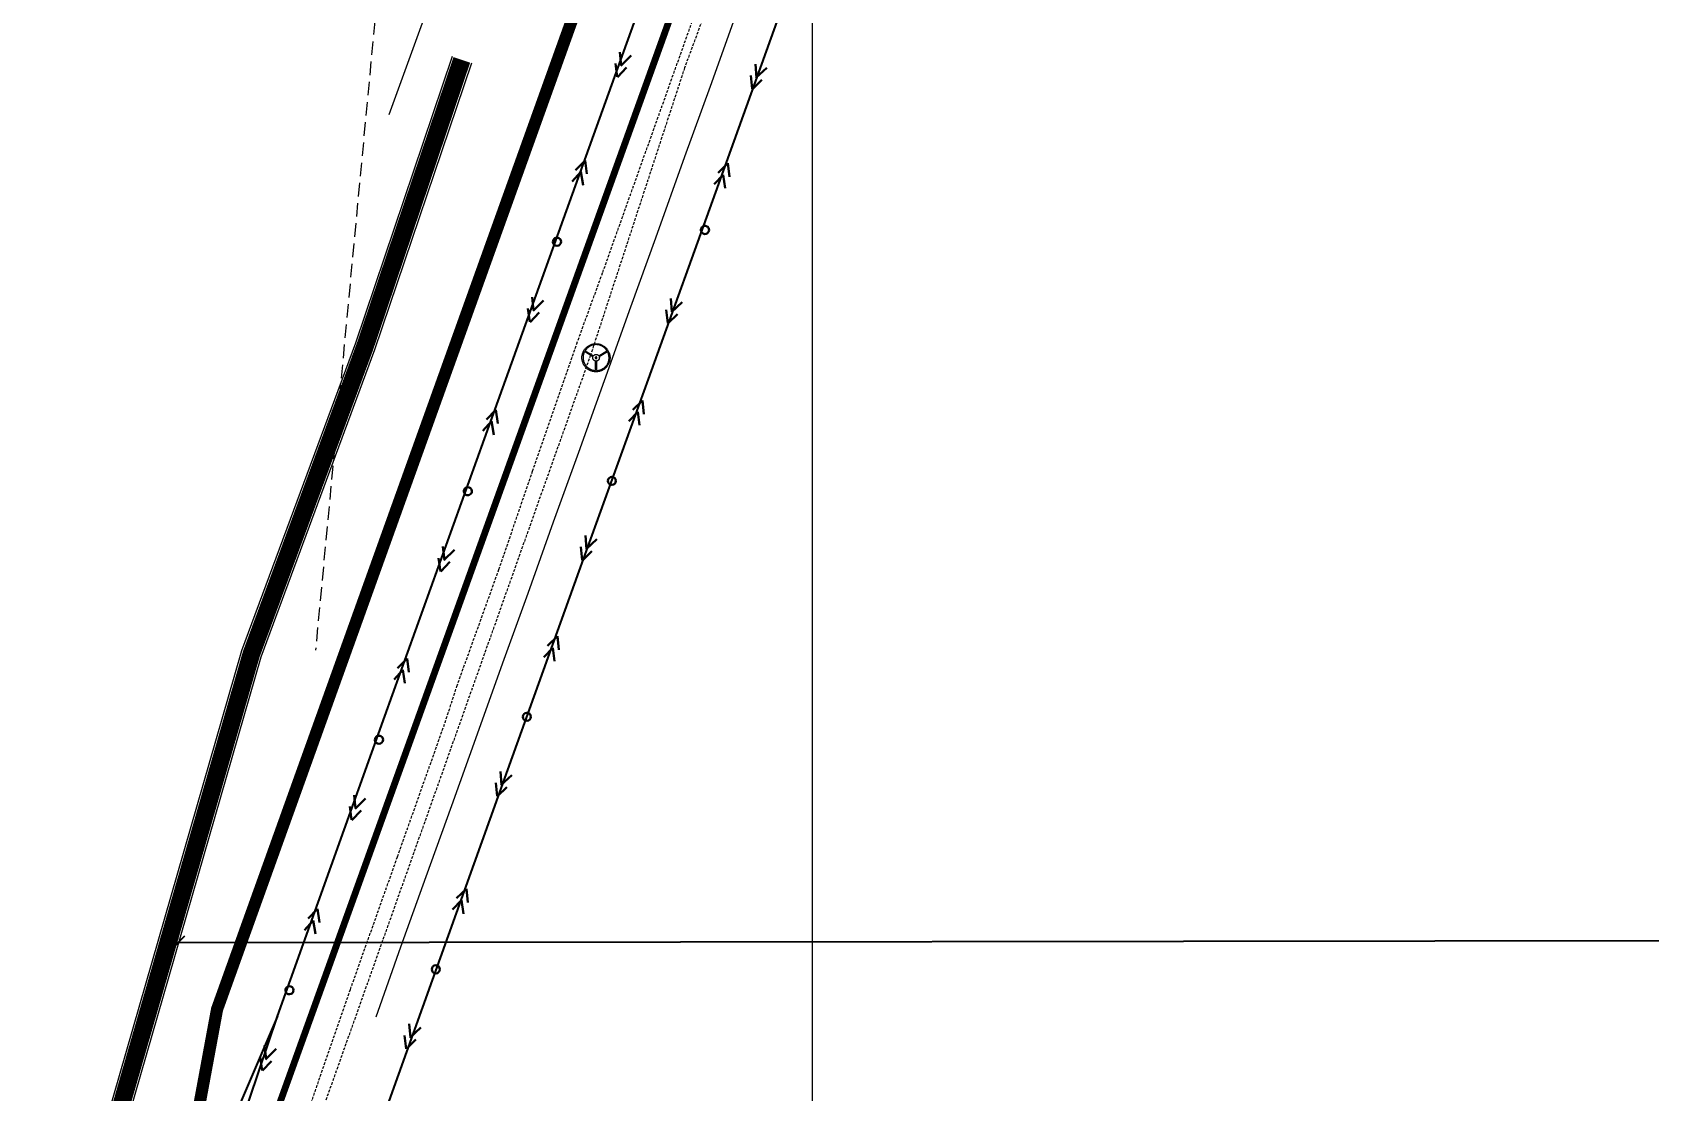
# Model space of a CAD drawing. Header units: millimetres. Extents: x 519 to 9564855, y -810 to 5021775.
# Drawn here: x 9521424 to 9522619, y 4998062 to 4998844 of the extents above; entities that cross this region are included whole.
import ezdxf

# ---------------------------------------------------------------- set-up
doc = ezdxf.new("R2010")
doc.units = ezdxf.units.MM
doc.header["$LTSCALE"] = 2
doc.header["$MEASUREMENT"] = 0
doc.header["$PDMODE"] = 2
doc.header["$PDSIZE"] = 5
doc.linetypes.add('92051501$0$DASHED', pattern=[0.75, 0.5, -0.25])
doc.linetypes.add('Podzemka', pattern=[5, 2, -1, 2])
for name, color, linetype in [('0_ANNOT_Dimensions', 7, 'Continuous'), ('AL_PIP_CRUDE OIL', 210, 'Continuous'), ('GRID_PULKOVO', 7, 'Continuous'), ('PPLINE_WAT', 7, 'WTR_LINE'), ('ROAD_ASF', 9, 'Continuous'), ('ROAD_GROUND', 9, 'Continuous'), ('SEA_COST', 4, 'Continuous'), ('Эл.выс.', 1, 'Continuous')]:
    doc.layers.add(name, color=color, linetype=linetype)
for name, color, linetype, lineweight in [('Водопровод', 5, 'Continuous', 30), ('Оптиковолоконный кабель', 220, 'CAB6', 20), ('Эл.низ', 1, 'Continuous', 13), ('Электро', 1, 'Continuous', 30), ('Электроснаб', 1, 'Continuous', 18), ('Электроснабжене', 1, 'Continuous', 18)]:
    doc.layers.add(name, color=color, linetype=linetype, lineweight=lineweight)
doc.styles.add('92051501$0$STANDARD', font='simplex.shx')
doc.styles.get("Standard").update_dxf_attribs({"font": 'isocpeur.ttf', "width": 0.5})
doc.linetypes.add('CAB', pattern='A,0.7,-0.43403,["K",Standard,S=0.9,R=0,X=-0.4,Y=-0.3],-0.8', length=1.93403)
doc.linetypes.add('CAB6', pattern='A,0.9,-0.9,["6",Standard,S=0.9,R=0,X=-0.8,Y=-0.4],11', length=12.8)
doc.linetypes.add('WTR_LINE', pattern='A,0.5,-0.2,["W",92051501$0$STANDARD,S=0.1,R=0,X=-0.1,Y=-0.05],-0.05', length=0.75)
doc.dimstyles.new('ISO-25', dxfattribs={"dimtxt": 15, "dimasz": 10, "dimexe": 5, "dimexo": 5, "dimgap": 5, "dimtad": 1, "dimtxsty": 'Standard', "dimblk": 'OBLIQUE', "dimcen": 50, "dimadec": 0, "dimazin": 0, "dimtfac": 1, "dimtmove": 0, "dimatfit": 3, "dimfxl": 0, "dimarcsym": 0})

# ---------------------------------------------------------------- blocks, each defined once
blk = doc.blocks.new('_Oblique')
at = {"color": 0, "linetype": 'ByBlock', "lineweight": -2}
blk.add_line((-0.5, -0.5), (0.5, 0.5), dxfattribs=at)
blk = doc.blocks.new('*D111')
at = {"layer": '0_ANNOT_Dimensions', "color": 0, "lineweight": -2, "transparency": 16777216}
for p, q in [((9540956.6, 4998200.1), (9521531.3, 4998171.8)), ((9540956.6, 4998203), (9540956.6, 4998205.1)), ((9521531.3, 4998174.7), (9521531.3, 4998176.8))]:
    blk.add_line(p, q, dxfattribs=at)
at = {"layer": 'DEFPOINTS', "color": 0, "linetype": 'ByBlock', "lineweight": 25, "transparency": 16777216}
for p in [(9540956.6, 4998198), (9521531.3, 4998171.8), (9521531.3, 4998169.7)]:
    blk.add_point(p, dxfattribs=at)
at = {"layer": '0_ANNOT_Dimensions', "color": 0, "linetype": 'ByBlock', "lineweight": -2, "transparency": 16777216, "xscale": 10, "yscale": 10, "zscale": 10}
for p, rotation in [((9540956.6, 4998200.1), 0.08345723362022996), ((9521531.3, 4998171.8), 180.0834572336203)]:
    blk.add_blockref('_Oblique', p, dxfattribs=dict(at, rotation=rotation))
at = {"layer": '0_ANNOT_Dimensions', "color": 0, "linetype": 'ByBlock', "lineweight": 25, "transparency": 16777216, "insert": (9531243.9, 4998199.9), "char_height": 15, "attachment_point": 5, "rotation": 0.0835, "bg_fill": 3, "box_fill_scale": 1.25, "bg_fill_color": 256, "bg_fill_true_color": 13158600, "bg_fill_transparency": 0}
blk.add_mtext('19425,33', dxfattribs=at)

msp = doc.modelspace()

# ---------------------------------------------------------------- linework, layer by layer
at = {"layer": 'AL_PIP_CRUDE OIL', "lineweight": 60, "const_width": 5}
msp.add_lwpolyline([(9523408.96955, 5008589.07215), (9522866.96955, 5008436.07215), (9522326.96955, 5007087.07215), (9522313.96594, 5006750.08943), (9522363.50455, 5006330.19015), (9523532.73502, 5003851.53167), (9523509.9659, 5003501.17422), (9523544.63322, 5003488.85485), (9523203.95221, 5002551.92724), (9523207.94138, 5002504.46778), (9521587.24018, 4997999.63007), (9523708.12981, 4995731.08727), (9526814.15531, 4995451.17542), (9528489.4409, 4995215.37355), (9528594.43514, 4995358.95224), (9530593.64001, 4995059.64331), (9530879.24426, 4994914.43479), (9530977.35799, 4994842.68501), (9531002.94658, 4994841.81396), (9531002.94658, 4994841.81396), (9531002.94648, 4994841.81391)], dxfattribs=at)
at = {"layer": 'GRID_PULKOVO', "lineweight": 0}
msp.add_line((9522000, 5010000), (9522000, 4992000), dxfattribs=at)
at = {"layer": 'PPLINE_WAT', "lineweight": 0}
for points in [[(9521840.26587, 4998614.49941), (9521840.26587, 4998614.49941), (9521840.79559, 4998614.48902), (9521841.31493, 4998614.44748), (9521841.83426, 4998614.37477), (9521842.34321, 4998614.29168), (9521842.84178, 4998614.16704), (9521843.32995, 4998614.03201), (9521843.81813, 4998613.86582), (9521844.28553, 4998613.67886), (9521844.74254, 4998613.47113), (9521845.18917, 4998613.24262), (9521845.62541, 4998612.99334), (9521846.05127, 4998612.72328), (9521846.45635, 4998612.43246), (9521846.85105, 4998612.12085), (9521847.22497, 4998611.79887), (9521847.5885, 4998611.4561), (9521847.93126, 4998611.09257), (9521848.26364, 4998610.71865), (9521848.57524, 4998610.32395), (9521848.86607, 4998609.91887), (9521849.13612, 4998609.49302), (9521849.3854, 4998609.05677), (9521849.61391, 4998608.61015), (9521849.83203, 4998608.15313), (9521850.01899, 4998607.67534), (9521850.18518, 4998607.19755), (9521850.32021, 4998606.69899), (9521850.43446, 4998606.20043), (9521850.52794, 4998605.69148), (9521850.60065, 4998605.17214), (9521850.64219, 4998604.64242), (9521850.65258, 4998604.1127), (9521850.65258, 4998604.1127), (9521850.64219, 4998603.57259), (9521850.60065, 4998603.04287), (9521850.52794, 4998602.52353), (9521850.43446, 4998602.01458), (9521850.32021, 4998601.51602), (9521850.18518, 4998601.01746), (9521850.01899, 4998600.52929), (9521849.83203, 4998600.06188), (9521849.61391, 4998599.60487), (9521849.3854, 4998599.15824), (9521849.13612, 4998598.722), (9521848.86607, 4998598.29614), (9521848.57524, 4998597.89106), (9521848.26364, 4998597.49637), (9521847.93126, 4998597.12244), (9521847.5885, 4998596.75891), (9521847.22497, 4998596.41615), (9521846.85105, 4998596.09416), (9521846.45635, 4998595.78256), (9521846.05127, 4998595.49173), (9521845.62541, 4998595.22168), (9521845.18917, 4998594.9724), (9521844.74254, 4998594.74389), (9521844.28553, 4998594.53615), (9521843.81813, 4998594.34919), (9521843.32995, 4998594.19339), (9521842.84178, 4998594.04798), (9521842.34321, 4998593.93372), (9521841.83426, 4998593.84024), (9521841.31493, 4998593.77792), (9521840.79559, 4998593.73638), (9521840.26587, 4998593.72599), (9521840.26587, 4998593.72599), (9521839.72576, 4998593.73638), (9521839.19604, 4998593.77792), (9521838.6767, 4998593.84024), (9521838.16776, 4998593.93372), (9521837.65881, 4998594.04798), (9521837.17063, 4998594.19339), (9521836.68246, 4998594.34919), (9521836.21505, 4998594.53615), (9521835.74765, 4998594.74389), (9521835.30102, 4998594.9724), (9521834.86478, 4998595.22168), (9521834.44931, 4998595.49173), (9521834.04423, 4998595.78256), (9521833.64954, 4998596.09416), (9521833.27561, 4998596.41615), (9521832.91208, 4998596.75891), (9521832.56932, 4998597.12244), (9521832.23694, 4998597.49637), (9521831.93573, 4998597.89106), (9521831.6449, 4998598.29614), (9521831.37485, 4998598.722), (9521831.12557, 4998599.15824), (9521830.89706, 4998599.60487), (9521830.68932, 4998600.06188), (9521830.50236, 4998600.52929), (9521830.34656, 4998601.01746), (9521830.20115, 4998601.51602), (9521830.08689, 4998602.01458), (9521829.99341, 4998602.52353), (9521829.93109, 4998603.04287), (9521829.88955, 4998603.57259), (9521829.87916, 4998604.1127), (9521829.87916, 4998604.1127), (9521829.88955, 4998604.64242), (9521829.93109, 4998605.17214), (9521829.99341, 4998605.69148), (9521830.08689, 4998606.20043), (9521830.20115, 4998606.69899), (9521830.34656, 4998607.19755), (9521830.50236, 4998607.67534), (9521830.68932, 4998608.15313), (9521830.89706, 4998608.61015), (9521831.12557, 4998609.05677), (9521831.37485, 4998609.49302), (9521831.6449, 4998609.91887), (9521831.93573, 4998610.32395), (9521832.23694, 4998610.71865), (9521832.56932, 4998611.09257), (9521832.91208, 4998611.4561), (9521833.27561, 4998611.79887), (9521833.64954, 4998612.12085), (9521834.04423, 4998612.43246), (9521834.44931, 4998612.72328), (9521834.86478, 4998612.99334), (9521835.30102, 4998613.24262), (9521835.74765, 4998613.47113), (9521836.21505, 4998613.67886), (9521836.68246, 4998613.86582), (9521837.17063, 4998614.03201), (9521837.65881, 4998614.16704), (9521838.16776, 4998614.29168), (9521838.6767, 4998614.37477), (9521839.19604, 4998614.44748), (9521839.72576, 4998614.48902), (9521840.26587, 4998614.49941)], [(9521839.86079, 4998601.72376), (9521839.86079, 4998601.72376), (9521839.62189, 4998601.80685), (9521839.39339, 4998601.90033), (9521839.16488, 4998602.02497), (9521838.95715, 4998602.16), (9521838.7598, 4998602.3158), (9521838.58322, 4998602.48199), (9521838.41704, 4998602.66895), (9521838.28201, 4998602.8663), (9521838.15737, 4998603.07403), (9521838.0535, 4998603.29215), (9521837.98079, 4998603.52066), (9521837.92886, 4998603.75955), (9521837.90809, 4998604.00883), (9521837.91847, 4998604.25811), (9521837.96002, 4998604.5074), (9521838.03273, 4998604.76706), (9521831.83186, 4998608.66208), (9521831.83186, 4998608.66208), (9521831.69683, 4998608.4128), (9521831.57219, 4998608.16352), (9521831.45794, 4998607.90385), (9521831.35407, 4998607.64418), (9521831.25021, 4998607.37413), (9521831.15673, 4998607.09369), (9521831.07363, 4998606.82363), (9521831.00093, 4998606.5328), (9521830.9386, 4998606.25236), (9521830.88667, 4998605.96153), (9521830.83474, 4998605.67071), (9521830.80358, 4998605.37988), (9521830.77242, 4998605.07866), (9521830.75164, 4998604.77745), (9521830.74126, 4998604.47624), (9521830.74126, 4998604.17502), (9521830.75164, 4998603.87381), (9521830.77242, 4998603.57259), (9521830.79319, 4998603.26099), (9521830.83474, 4998602.95978), (9521830.87628, 4998602.65856), (9521830.9386, 4998602.35735), (9521831.00093, 4998602.05613), (9521831.07363, 4998601.75492), (9521831.15673, 4998601.4537), (9521831.25021, 4998601.16287), (9521831.35407, 4998600.87205), (9521831.46833, 4998600.58122), (9521831.59297, 4998600.29039), (9521831.72799, 4998600.00995), (9521831.87341, 4998599.72951), (9521832.02921, 4998599.44907), (9521832.02921, 4998599.44907), (9521832.18501, 4998599.17901), (9521832.36158, 4998598.91935), (9521832.52777, 4998598.65968), (9521832.71473, 4998598.4104), (9521832.91208, 4998598.1715), (9521833.10943, 4998597.93261), (9521833.30677, 4998597.7041), (9521833.5249, 4998597.48598), (9521833.73263, 4998597.27824), (9521833.96114, 4998597.07051), (9521834.18965, 4998596.87316), (9521834.42854, 4998596.6862), (9521834.66743, 4998596.49924), (9521834.90633, 4998596.33305), (9521835.15561, 4998596.16687), (9521835.41528, 4998596.01107), (9521835.66456, 4998595.85527), (9521835.93461, 4998595.72024), (9521836.19428, 4998595.58521), (9521836.46433, 4998595.46057), (9521836.73439, 4998595.34632), (9521837.01483, 4998595.24245), (9521837.28489, 4998595.13858), (9521837.56533, 4998595.05549), (9521837.85615, 4998594.9724), (9521838.1366, 4998594.89969), (9521838.41704, 4998594.83737), (9521838.70786, 4998594.78543), (9521838.99869, 4998594.7335), (9521839.27913, 4998594.70234), (9521839.56996, 4998594.68157), (9521839.86079, 4998594.66079), (9521839.86079, 4998601.72376)], [(9521838.39626, 4998605.53568), (9521838.39626, 4998605.53568), (9521838.604, 4998605.78496), (9521838.84289, 4998606.00308), (9521839.10256, 4998606.17966), (9521839.36223, 4998606.31468), (9521839.64267, 4998606.40816), (9521839.9335, 4998606.48087), (9521840.22432, 4998606.51203), (9521840.51515, 4998606.51203), (9521840.79559, 4998606.48087), (9521841.07603, 4998606.41855), (9521841.3357, 4998606.33546), (9521841.5746, 4998606.2212), (9521841.8031, 4998606.08618), (9521841.99006, 4998605.91999), (9521842.15625, 4998605.74341), (9521842.29128, 4998605.53568), (9521848.37789, 4998609.3476), (9521848.37789, 4998609.3476), (9521848.23248, 4998609.5865), (9521848.06629, 4998609.815), (9521847.9001, 4998610.04351), (9521847.72353, 4998610.27202), (9521847.53657, 4998610.49014), (9521847.34961, 4998610.70826), (9521847.14187, 4998610.916), (9521846.93414, 4998611.12373), (9521846.71602, 4998611.32108), (9521846.4979, 4998611.51842), (9521846.259, 4998611.70539), (9521846.02011, 4998611.88196), (9521845.78121, 4998612.05853), (9521845.53193, 4998612.22472), (9521845.27227, 4998612.39091), (9521845.0126, 4998612.53632), (9521844.74254, 4998612.68174), (9521844.47249, 4998612.82715), (9521844.19205, 4998612.95179), (9521843.91161, 4998613.07643), (9521843.63117, 4998613.19069), (9521843.34034, 4998613.29455), (9521843.04951, 4998613.38803), (9521842.75868, 4998613.47113), (9521842.45747, 4998613.55422), (9521842.15625, 4998613.61654), (9521841.85504, 4998613.67886), (9521841.54344, 4998613.73079), (9521841.24222, 4998613.76195), (9521840.93062, 4998613.79311), (9521840.61902, 4998613.8035), (9521840.30742, 4998613.81389), (9521840.30742, 4998613.81389), (9521839.99582, 4998613.8035), (9521839.68422, 4998613.79311), (9521839.37261, 4998613.76195), (9521839.06101, 4998613.73079), (9521838.7598, 4998613.67886), (9521838.45858, 4998613.62693), (9521838.15737, 4998613.56461), (9521837.86654, 4998613.4919), (9521837.56533, 4998613.39842), (9521837.28489, 4998613.30494), (9521836.99406, 4998613.21146), (9521836.71362, 4998613.0972), (9521836.44356, 4998612.97256), (9521836.17351, 4998612.84792), (9521835.90345, 4998612.7129), (9521835.64378, 4998612.56748), (9521835.38412, 4998612.42207), (9521835.13484, 4998612.25588), (9521834.88555, 4998612.08969), (9521834.64666, 4998611.92351), (9521834.41815, 4998611.73655), (9521834.18965, 4998611.54959), (9521833.97152, 4998611.36262), (9521833.7534, 4998611.15489), (9521833.54567, 4998610.94716), (9521833.34832, 4998610.73942), (9521833.16136, 4998610.5213), (9521832.9744, 4998610.29279), (9521832.79783, 4998610.06429), (9521832.62125, 4998609.83578), (9521832.46545, 4998609.59688), (9521832.30965, 4998609.3476), (9521838.39626, 4998605.53568)], [(9521842.65481, 4998604.76706), (9521842.65481, 4998604.76706), (9521842.71713, 4998604.49701), (9521842.74829, 4998604.22695), (9521842.74829, 4998603.96729), (9521842.72752, 4998603.71801), (9521842.68597, 4998603.46872), (9521842.62365, 4998603.22983), (9521842.53017, 4998603.01171), (9521842.42631, 4998602.80397), (9521842.29128, 4998602.60663), (9521842.12509, 4998602.41967), (9521841.94852, 4998602.26387), (9521841.75117, 4998602.10807), (9521841.53305, 4998601.98342), (9521841.29416, 4998601.87956), (9521841.03449, 4998601.78608), (9521840.75405, 4998601.72376), (9521840.75405, 4998594.66079), (9521840.75405, 4998594.66079), (9521841.03449, 4998594.67118), (9521841.31493, 4998594.69195), (9521841.59537, 4998594.72311), (9521841.87581, 4998594.76466), (9521842.15625, 4998594.81659), (9521842.43669, 4998594.86853), (9521842.71713, 4998594.94123), (9521842.99758, 4998595.01394), (9521843.27802, 4998595.09704), (9521843.55846, 4998595.19052), (9521843.8389, 4998595.29438), (9521844.10895, 4998595.39825), (9521844.37901, 4998595.52289), (9521844.64906, 4998595.64753), (9521844.91912, 4998595.78256), (9521845.17879, 4998595.92797), (9521845.43845, 4998596.07339), (9521845.69812, 4998596.23957), (9521845.9474, 4998596.40576), (9521846.19668, 4998596.58234), (9521846.43558, 4998596.75891), (9521846.67447, 4998596.95626), (9521846.90298, 4998597.1536), (9521847.13149, 4998597.36134), (9521847.34961, 4998597.56907), (9521847.55734, 4998597.79758), (9521847.76508, 4998598.02609), (9521847.96242, 4998598.26498), (9521848.14938, 4998598.50388), (9521848.33634, 4998598.75316), (9521848.50253, 4998599.01283), (9521848.66872, 4998599.28288), (9521848.66872, 4998599.28288), (9521848.82452, 4998599.56332), (9521848.96993, 4998599.84376), (9521849.10496, 4998600.13459), (9521849.2296, 4998600.41503), (9521849.33347, 4998600.70586), (9521849.43734, 4998601.00707), (9521849.53082, 4998601.2979), (9521849.61391, 4998601.58873), (9521849.68662, 4998601.88994), (9521849.75932, 4998602.19116), (9521849.81126, 4998602.48199), (9521849.8528, 4998602.7832), (9521849.88396, 4998603.08442), (9521849.91512, 4998603.38563), (9521849.92551, 4998603.67646), (9521849.9359, 4998603.97767), (9521849.9359, 4998604.27889), (9521849.91512, 4998604.56972), (9521849.89435, 4998604.86054), (9521849.86319, 4998605.16176), (9521849.83203, 4998605.45259), (9521849.7801, 4998605.73303), (9521849.72816, 4998606.02386), (9521849.65546, 4998606.3043), (9521849.58275, 4998606.58474), (9521849.49966, 4998606.86518), (9521849.40618, 4998607.14562), (9521849.3127, 4998607.41567), (9521849.19844, 4998607.67534), (9521849.08419, 4998607.9454), (9521848.95955, 4998608.20506), (9521848.82452, 4998608.45435), (9521842.65481, 4998604.76706)], [(9521840.34896, 4998604.76706), (9521840.34896, 4998604.76706), (9521840.21394, 4998604.75668), (9521840.0893, 4998604.71513), (9521839.98543, 4998604.65281), (9521839.88156, 4998604.5801), (9521839.80886, 4998604.47624), (9521839.74654, 4998604.37237), (9521839.70499, 4998604.24773), (9521839.6946, 4998604.1127), (9521839.6946, 4998604.1127), (9521839.70499, 4998603.97767), (9521839.74654, 4998603.86342), (9521839.80886, 4998603.74917), (9521839.88156, 4998603.65569), (9521839.98543, 4998603.57259), (9521840.0893, 4998603.52066), (9521840.21394, 4998603.47911), (9521840.34896, 4998603.46872), (9521840.34896, 4998603.46872), (9521840.48399, 4998603.47911), (9521840.59825, 4998603.52066), (9521840.7125, 4998603.57259), (9521840.80598, 4998603.65569), (9521840.88907, 4998603.74917), (9521840.94101, 4998603.86342), (9521840.98255, 4998603.97767), (9521840.99294, 4998604.1127), (9521840.99294, 4998604.1127), (9521840.98255, 4998604.24773), (9521840.94101, 4998604.37237), (9521840.88907, 4998604.47624), (9521840.80598, 4998604.5801), (9521840.7125, 4998604.65281), (9521840.59825, 4998604.71513), (9521840.48399, 4998604.75668), (9521840.34896, 4998604.76706)]]:
    msp.add_lwpolyline(points, dxfattribs=at)
at = {"layer": 'ROAD_ASF', "lineweight": 0}
for points in [[(9521737.23529, 4997056.36456), (9521526.30791, 4997406.20512), (9521491.42617, 4997522.40996), (9521494.64376, 4997784.54227), (9521557.42562, 4998123.62451), (9523181.91284, 5002651.278), (9523567.30412, 5002471.17809), (9525869.16882, 5001381.54446), (9525963.92258, 5001333.47903), (9526128.60686, 5001261.79325), (9526517.55757, 5001074.97311), (9527241.30336, 5000725.10977), (9527302.0959, 5000699.32947), (9527474.32311, 5000617.56906), (9528116.89056, 5000310.63684)], [(9521742.137, 4997059.855), (9521531.837, 4997408.655), (9521497.437, 4997523.255), (9521500.637, 4997783.955), (9521563.237, 4998122.055), (9523185.337, 5002643.055), (9523564.737, 5002465.755), (9525866.52759, 5001376.15646), (9525961.36584, 5001328.04817), (9526126.10975, 5001256.33643), (9526514.94624, 5001069.57117), (9527238.82495, 5000719.64358), (9527299.637, 5000693.855), (9527471.737, 5000612.155), (9528114.237, 5000305.255)]]:
    msp.add_lwpolyline(points, dxfattribs=at)
at = {"layer": 'ROAD_GROUND', "color": 8, "lineweight": 0, "const_width": 9}
msp.add_lwpolyline([(9521739.68614, 4997058.10978), (9521529.07245, 4997407.43006), (9521494.43159, 4997522.83248), (9521497.64038, 4997784.24863), (9521560.33131, 4998122.83976), (9523183.62492, 5002647.1665), (9523566.02728, 5002468.46336), (9525867.84821, 5001378.85046), (9525962.64421, 5001330.7636), (9526127.3583, 5001259.06484), (9526516.25529, 5001072.2705), (9527240.06415, 5000722.37668), (9527300.86645, 5000696.59224), (9527473.0333, 5000614.86048), (9528115.56378, 5000307.94592)], dxfattribs=at)
at = {"layer": 'ROAD_GROUND', "lineweight": 0}
for points in [[(9521734.02607, 4998826.556), (9521662.509, 4998614.86582), (9521578.47655, 4998387.53933), (9521455.20956, 4997959.96636), (9521443.36051, 4997893.93577), (9521431.79175, 4997825.83094), (9521423.84999, 4997761.49262)], [(9521748.237, 4998821.755), (9521676.65204, 4998609.86389), (9521592.737, 4998382.855), (9521469.837, 4997956.555), (9521458.137, 4997891.355), (9521446.637, 4997823.655), (9521438.737, 4997759.655)]]:
    msp.add_lwpolyline(points, dxfattribs=at)
at = {"layer": 'ROAD_GROUND', "lineweight": 0, "const_width": 13}
msp.add_lwpolyline([(9521741.13154, 4998824.1555), (9521669.58052, 4998612.36485), (9521585.60678, 4998385.19717), (9521462.52328, 4997958.26068), (9521450.74876, 4997892.64538), (9521439.21437, 4997824.74297), (9521431.29349, 4997760.57381)], dxfattribs=at)
at = {"layer": 'SEA_COST', "color": 252, "linetype": '92051501$0$DASHED', "lineweight": 5, "ltscale": 10, "true_color": 0x939598}
msp.add_lwpolyline([(9521805.16, 5003050.33), (9521805.16, 5002342.6), (9521767.91, 5001411.38), (9521767.91, 5000660.19), (9521730.66, 4999971.09), (9521712.04, 4999226.11), (9521633.04, 4998388.01)], dxfattribs=at)
at = {"layer": 'Водопровод', "linetype": 'Podzemka', "lineweight": 0, "ltscale": 0.5}
for points in [[(9523287.57403, 5002560.18314), (9523267.74785, 5002519.19376), (9523213.7992, 5002448.85055), (9522925.75003, 5001648.31239), (9522804.67134, 5001309.53515), (9522681.72707, 5000970.89784), (9522622.59147, 5000807.85975), (9522513.00737, 5000504.47537), (9522403.94187, 5000200.85612), (9522254.80091, 4999779.05222), (9522178.51673, 4999560.22213), (9522137.14645, 4999446.58254), (9522097.24809, 4999335.61045), (9521983.01089, 4999027.64625), (9521905.71837, 4998818.33445), (9521836.21669, 4998606.06054), (9521625.75636, 4998013.62134), (9521655.21382, 4997975.84167), (9521809.05861, 4997801.17492), (9522321.28486, 4997251.24444)], [(9522345.82408, 4997208.39829), (9522263.99232, 4997295.82371), (9522212.36388, 4997350.73814), (9522153.11784, 4997413.99934), (9522079.96333, 4997493.06527), (9521907.54172, 4997678.81674), (9521811.34401, 4997783.00845), (9521685.54814, 4997917.01724), (9521653.50784, 4997952.97781), (9521622.96096, 4997995.06475), (9521615.43464, 4998009.39666), (9521624.84138, 4998039.26602), (9521658.8104, 4998137.48788), (9521693.63871, 4998235.54273), (9521728.77346, 4998334.60235), (9521737.42207, 4998361.28107), (9521768.57313, 4998447.76287), (9521793.45698, 4998520.36454), (9521826.01608, 4998614.30832), (9521845.25958, 4998667.15952), (9521912.36929, 4998855.34501)]]:
    msp.add_lwpolyline(points, dxfattribs=at)
at = {"layer": 'Оптиковолоконный кабель', "color": 6, "linetype": 'CAB'}
msp.add_line((9522387.11351, 5000714.44984, -25.9952), (9521687.32857, 4998783.57514, -0.94252), dxfattribs=at)
at = {"layer": 'Эл.выс.'}
for points, elevation in [([(9521604.86126, 4998117.72308), (9521684.1909, 4998339.2676), (9521763.547, 4998559.9369), (9521843.223, 4998780.9793), (9521922.7179, 4999002.1354), (9522001.974, 4999222.9619), (9522081.8249, 4999444.4028), (9522161.2728, 4999665.769), (9522240.6849, 4999886.6267), (9522310.5842, 5000110.2282), (9522390.0936, 5000330.2422), (9522469.9361, 5000551.4153), (9522549.5334, 5000772.2927), (9522629.2933, 5000992.4476), (9522707.1939, 5001211.0738), (9522788.0615, 5001434.5367), (9522869.326, 5001661.0385), (9522948.8991, 5001882.0749), (9523026.2995, 5002098.9255), (9523106.7052, 5002321.5763), (9523185.8638, 5002540.6309), (9523265.9766, 5002762.2719), (9523345.6545, 5002983.7411), (9523424.7203, 5003203.229)], -24.6849), ([(9521681.5365, 4998038.53475), (9521775.1626, 4998299.8043), (9521827.8229, 4998446.5194), (9521879.0431, 4998588.3239), (9521930.9088, 4998732.5532), (9521980.925, 4998871.9041), (9522031.8285, 4999013.0431), (9522083.0897, 4999155.715), (9522134.2356, 4999297.1792), (9522185.2305, 4999439.4499), (9522235.7281, 4999580.1894), (9522285.9348, 4999719.7904), (9522336.3149, 4999859.7951), (9522387.0851, 5000001.359), (9522438.538, 5000144.8069)], -25.1388), ([(9523579.39276, 4995829.48628), (9523419.11216, 4996001.27608), (9523259.18776, 4996172.66338), (9523098.88686, 4996344.32558), (9522936.00336, 4996518.90938), (9522777.38316, 4996688.32498), (9522617.08846, 4996860.15728), (9522456.94916, 4997031.73548), (9522296.31526, 4997203.82818), (9522136.63956, 4997374.64808), (9521979.43256, 4997543.00418), (9521819.42276, 4997714.34828), (9521658.90166, 4997886.53658), (9521563.59846, 4997995.00008), (9521604.86126, 4998117.72308), (9521550.29116, 4997990.23788), (9521658.90166, 4997886.53658)], -24.6849)]:
    msp.add_lwpolyline(points, dxfattribs=dict(at, elevation=elevation))
at = {"layer": 'Эл.низ', "elevation": -26.4921}
msp.add_lwpolyline([(9521677.84106, 4998117.21468), (9521696.0188, 4998168.948), (9521714.8254, 4998220.895), (9521733.6703, 4998273.3478), (9521752.6476, 4998326.2596), (9521771.5576, 4998378.7699), (9521790.0766, 4998430.3118), (9521808.997, 4998482.8189), (9521827.6122, 4998534.4132), (9521846.5609, 4998587.2415), (9521865.9553, 4998641.6287), (9521884.3833, 4998692.7127), (9521905.9484, 4998752.708), (9521924.7753, 4998804.8308), (9521944.2391, 4998859.2003)], dxfattribs=at)
at = {"layer": 'Электро'}
for p, q in [((9521855.97006, 4998811.56485, -24.6849), (9521854.56452, 4998821.39614, -24.6849)), ((9521858.85526, 4998819.91327, -24.6849), (9521857.77053, 4998829.90071, -24.6849)), ((9521858.53445, 4998819.75712, -24.6849), (9521866.2785, 4998827.49439, -24.6849)), ((9521958.8019, 4998810.95557, -25.1388), (9521958.01234, 4998820.97067, -25.1388)), ((9521856.20843, 4998811.48247, -24.6849), (9521862.90762, 4998818.51278, -24.6849)), ((9521955.67162, 4998802.69592, -25.1388), (9521954.55679, 4998812.5644, -25.1388)), ((9521955.90746, 4998802.60654, -25.1388), (9521962.81117, 4998809.43611, -25.1388)), ((9521958.47663, 4998810.80896, -25.1388), (9521966.44561, 4998818.31436, -25.1388)), ((9521832.25539, 4998749.94755, -24.6849), (9521825.23539, 4998742.7611, -24.6849)), ((9521833.57849, 4998739.87773, -24.6849), (9521832.25539, 4998749.94755, -24.6849)), ((9521822.58856, 4998734.33029, -24.6849), (9521829.04938, 4998741.44299, -24.6849)), ((9521829.04938, 4998741.44299, -24.6849), (9521830.69329, 4998731.52931, -24.6849)), ((9521927.63184, 4998732.421, -25.1388), (9521934.29972, 4998739.33996, -25.1388)), ((9521937.75528, 4998747.74622, -25.1388), (9521930.52628, 4998740.77004, -25.1388)), ((9521934.29972, 4998739.33996, -25.1388), (9521935.65039, 4998729.38209, -25.1388)), ((9521938.78067, 4998737.64175, -25.1388), (9521937.75528, 4998747.74622, -25.1388)), ((9521794.16181, 4998638.95045, -24.6849), (9521793.07708, 4998648.93789, -24.6849)), ((9521793.841, 4998638.7943, -24.6849), (9521801.58505, 4998646.53157, -24.6849)), ((9521896.40307, 4998637.92148, -25.1388), (9521895.61351, 4998647.93658, -25.1388)), ((9521896.07779, 4998637.77487, -25.1388), (9521904.04678, 4998645.28027, -25.1388)), ((9521791.27661, 4998630.60203, -24.6849), (9521789.87107, 4998640.43332, -24.6849)), ((9521791.51498, 4998630.51965, -24.6849), (9521798.21417, 4998637.54996, -24.6849)), ((9521893.27278, 4998629.66183, -25.1388), (9521892.15795, 4998639.53032, -25.1388)), ((9521893.50862, 4998629.57246, -25.1388), (9521900.41234, 4998636.40203, -25.1388)), ((9521874.59648, 4998572.60473, -25.1388), (9521867.36749, 4998565.62854, -25.1388)), ((9521875.62188, 4998562.50025, -25.1388), (9521874.59648, 4998572.60473, -25.1388)), ((9521766.37558, 4998565.66619, -24.6849), (9521759.35558, 4998558.47973, -24.6849)), ((9521767.69868, 4998555.59637, -24.6849), (9521766.37558, 4998565.66619, -24.6849)), ((9521864.47304, 4998557.27951, -25.1388), (9521871.14092, 4998564.19847, -25.1388)), ((9521871.14092, 4998564.19847, -25.1388), (9521872.49159, 4998554.2406, -25.1388)), ((9521756.70875, 4998550.04893, -24.6849), (9521763.16956, 4998557.16162, -24.6849)), ((9521763.16956, 4998557.16162, -24.6849), (9521764.81348, 4998547.24795, -24.6849)), ((9521728.28199, 4998454.66908, -24.6849), (9521727.19726, 4998464.65652, -24.6849)), ((9521727.96119, 4998454.51294, -24.6849), (9521735.70524, 4998462.25021, -24.6849)), ((9521830.11399, 4998454.52034, -25.1388), (9521828.99915, 4998464.38882, -25.1388)), ((9521833.24427, 4998462.77999, -25.1388), (9521832.45471, 4998472.79509, -25.1388)), ((9521832.91899, 4998462.63338, -25.1388), (9521840.88798, 4998470.13878, -25.1388)), ((9521725.39679, 4998446.32066, -24.6849), (9521723.99125, 4998456.15196, -24.6849)), ((9521725.63517, 4998446.23828, -24.6849), (9521732.33436, 4998453.26859, -24.6849)), ((9521830.34982, 4998454.43096, -25.1388), (9521837.25354, 4998461.26054, -25.1388)), ((9521811.75923, 4998398.35488, -25.1388), (9521804.53023, 4998391.37869, -25.1388)), ((9521812.78462, 4998388.2504, -25.1388), (9521811.75923, 4998398.35488, -25.1388)), ((9521700.72643, 4998382.03006, -24.6849), (9521693.70643, 4998374.84361, -24.6849)), ((9521702.04953, 4998371.96025, -24.6849), (9521700.72643, 4998382.03006, -24.6849)), ((9521801.63578, 4998383.02966, -25.1388), (9521808.30366, 4998389.94862, -25.1388)), ((9521808.30366, 4998389.94862, -25.1388), (9521809.65433, 4998379.99075, -25.1388)), ((9521691.0596, 4998366.41281, -24.6849), (9521697.52042, 4998373.5255, -24.6849)), ((9521697.52042, 4998373.5255, -24.6849), (9521699.16433, 4998363.61182, -24.6849)), ((9521770.40701, 4998288.53014, -25.1388), (9521769.61746, 4998298.54524, -25.1388)), ((9521770.08174, 4998288.38353, -25.1388), (9521778.05072, 4998295.88893, -25.1388)), ((9521767.27673, 4998280.27049, -25.1388), (9521766.1619, 4998290.13898, -25.1388)), ((9521767.51257, 4998280.18111, -25.1388), (9521774.41629, 4998287.01069, -25.1388)), ((9521659.74765, 4998262.68454, -24.6849), (9521658.34211, 4998272.51583, -24.6849)), ((9521662.63285, 4998271.03296, -24.6849), (9521661.54812, 4998281.0204, -24.6849)), ((9521662.31204, 4998270.87681, -24.6849), (9521670.05609, 4998278.61409, -24.6849)), ((9521659.98602, 4998262.60216, -24.6849), (9521666.68521, 4998269.63247, -24.6849)), ((9521744.47799, 4998211.78171, -25.1388), (9521737.24899, 4998204.80553, -25.1388)), ((9521745.50338, 4998201.67724, -25.1388), (9521744.47799, 4998211.78171, -25.1388)), ((9521734.35454, 4998196.4565, -25.1388), (9521741.02242, 4998203.37545, -25.1388)), ((9521741.02242, 4998203.37545, -25.1388), (9521742.37309, 4998193.41759, -25.1388)), ((9521624.90444, 4998181.36124, -24.6849), (9521631.36526, 4998188.47394, -24.6849)), ((9521634.57127, 4998196.9785, -24.6849), (9521627.55127, 4998189.79205, -24.6849)), ((9521631.36526, 4998188.47394, -24.6849), (9521633.00917, 4998178.56026, -24.6849)), ((9521635.89437, 4998186.90868, -24.6849), (9521634.57127, 4998196.9785, -24.6849)), ((9521703.12577, 4998101.95697, -25.1388), (9521702.33622, 4998111.97207, -25.1388)), ((9521702.8005, 4998101.81036, -25.1388), (9521710.76948, 4998109.31576, -25.1388)), ((9521596.47769, 4998085.9814, -24.6849), (9521595.39296, 4998095.96884, -24.6849)), ((9521596.15688, 4998085.82525, -24.6849), (9521603.90094, 4998093.56252, -24.6849)), ((9521699.99549, 4998093.69733, -25.1388), (9521698.88066, 4998103.56581, -25.1388)), ((9521700.23133, 4998093.60795, -25.1388), (9521707.13504, 4998100.43752, -25.1388)), ((9521593.59249, 4998077.63298, -24.6849), (9521592.18695, 4998087.46427, -24.6849)), ((9521593.83086, 4998077.5506, -24.6849), (9521600.53005, 4998084.58091, -24.6849))]:
    msp.add_line(p, q, dxfattribs=at)
for centre, start, end in [((9521920.77242, 4998698.52296, -25.1388), 17.84048832, 197.84048837), ((9521811.45863, 4998689.86231, -24.6849), 1.53137386, 181.53137391), ((9521811.45863, 4998689.86231, -24.6849), 181.53137391, 1.53137386), ((9521920.77242, 4998698.52296, -25.1388), 197.84048837, 17.84048832), ((9521852.03583, 4998513.1593, -25.1388), 179.8404882, 359.8404882), ((9521852.03583, 4998513.1593, -25.1388), 359.8404882, 179.8404882), ((9521745.57882, 4998505.58094, -24.6849), 1.53137381, 181.53137381), ((9521745.57882, 4998505.58094, -24.6849), 181.53137381, 1.53137381), ((9521789.19857, 4998338.90945, -25.1388), 179.84047875, 359.84047875), ((9521789.19857, 4998338.90945, -25.1388), 359.84047875, 179.84047875), ((9521679.92967, 4998321.94482, -24.6849), 1.53137391, 181.53137391), ((9521679.92967, 4998321.94482, -24.6849), 181.53137391, 1.53137391), ((9521721.91733, 4998152.33629, -25.1388), 179.84048841, 359.84048841), ((9521721.91733, 4998152.33629, -25.1388), 359.84048841, 179.84048841), ((9521613.77451, 4998136.89326, -24.6849), 1.5313737, 181.5313737), ((9521613.77451, 4998136.89326, -24.6849), 181.5313737, 1.5313737)]:
    msp.add_arc(centre, 3, start, end, dxfattribs=at)
at = {"layer": 'Электроснаб', "color": 1, "linetype": 'ByBlock', "lineweight": 0}
for p, q in [((9521855.97006, 4998811.56485, -24.6849), (9521854.56452, 4998821.39614, -24.6849)), ((9521858.85526, 4998819.91327, -24.6849), (9521857.77053, 4998829.90071, -24.6849)), ((9521858.53445, 4998819.75712, -24.6849), (9521866.2785, 4998827.49439, -24.6849)), ((9521958.8019, 4998810.95557, -25.1388), (9521958.01234, 4998820.97067, -25.1388)), ((9521856.20843, 4998811.48247, -24.6849), (9521862.90762, 4998818.51278, -24.6849)), ((9521955.67162, 4998802.69592, -25.1388), (9521954.55679, 4998812.5644, -25.1388)), ((9521955.90746, 4998802.60654, -25.1388), (9521962.81117, 4998809.43611, -25.1388)), ((9521958.47663, 4998810.80896, -25.1388), (9521966.44561, 4998818.31436, -25.1388)), ((9521937.75528, 4998747.74622, -25.1388), (9521930.52628, 4998740.77004, -25.1388)), ((9521938.78067, 4998737.64175, -25.1388), (9521937.75528, 4998747.74622, -25.1388))]:
    msp.add_line(p, q, dxfattribs=at)
at = {"layer": 'Электроснаб', "color": 1, "lineweight": 0}
for p, q in [((9521832.25539, 4998749.94755, -24.6849), (9521825.23539, 4998742.7611, -24.6849)), ((9521833.57849, 4998739.87773, -24.6849), (9521832.25539, 4998749.94755, -24.6849)), ((9521822.58856, 4998734.33029, -24.6849), (9521829.04938, 4998741.44299, -24.6849)), ((9521829.04938, 4998741.44299, -24.6849), (9521830.69329, 4998731.52931, -24.6849)), ((9521927.63184, 4998732.421, -25.1388), (9521934.29972, 4998739.33996, -25.1388)), ((9521934.29972, 4998739.33996, -25.1388), (9521935.65039, 4998729.38209, -25.1388)), ((9521794.16181, 4998638.95045, -24.6849), (9521793.07708, 4998648.93789, -24.6849)), ((9521793.841, 4998638.7943, -24.6849), (9521801.58505, 4998646.53157, -24.6849)), ((9521896.40307, 4998637.92148, -25.1388), (9521895.61351, 4998647.93658, -25.1388)), ((9521896.07779, 4998637.77487, -25.1388), (9521904.04678, 4998645.28027, -25.1388)), ((9521791.27661, 4998630.60203, -24.6849), (9521789.87107, 4998640.43332, -24.6849)), ((9521791.51498, 4998630.51965, -24.6849), (9521798.21417, 4998637.54996, -24.6849)), ((9521893.27278, 4998629.66183, -25.1388), (9521892.15795, 4998639.53032, -25.1388)), ((9521893.50862, 4998629.57246, -25.1388), (9521900.41234, 4998636.40203, -25.1388)), ((9521874.59648, 4998572.60473, -25.1388), (9521867.36749, 4998565.62854, -25.1388)), ((9521875.62188, 4998562.50025, -25.1388), (9521874.59648, 4998572.60473, -25.1388)), ((9521766.37558, 4998565.66619, -24.6849), (9521759.35558, 4998558.47973, -24.6849)), ((9521767.69868, 4998555.59637, -24.6849), (9521766.37558, 4998565.66619, -24.6849)), ((9521864.47304, 4998557.27951, -25.1388), (9521871.14092, 4998564.19847, -25.1388)), ((9521871.14092, 4998564.19847, -25.1388), (9521872.49159, 4998554.2406, -25.1388)), ((9521756.70875, 4998550.04893, -24.6849), (9521763.16956, 4998557.16162, -24.6849)), ((9521763.16956, 4998557.16162, -24.6849), (9521764.81348, 4998547.24795, -24.6849)), ((9521728.28199, 4998454.66908, -24.6849), (9521727.19726, 4998464.65652, -24.6849)), ((9521727.96119, 4998454.51294, -24.6849), (9521735.70524, 4998462.25021, -24.6849)), ((9521830.11399, 4998454.52034, -25.1388), (9521828.99915, 4998464.38882, -25.1388)), ((9521833.24427, 4998462.77999, -25.1388), (9521832.45471, 4998472.79509, -25.1388)), ((9521832.91899, 4998462.63338, -25.1388), (9521840.88798, 4998470.13878, -25.1388)), ((9521725.39679, 4998446.32066, -24.6849), (9521723.99125, 4998456.15196, -24.6849)), ((9521725.63517, 4998446.23828, -24.6849), (9521732.33436, 4998453.26859, -24.6849)), ((9521830.34982, 4998454.43096, -25.1388), (9521837.25354, 4998461.26054, -25.1388)), ((9521811.75923, 4998398.35488, -25.1388), (9521804.53023, 4998391.37869, -25.1388)), ((9521812.78462, 4998388.2504, -25.1388), (9521811.75923, 4998398.35488, -25.1388)), ((9521700.72643, 4998382.03006, -24.6849), (9521693.70643, 4998374.84361, -24.6849)), ((9521702.04953, 4998371.96025, -24.6849), (9521700.72643, 4998382.03006, -24.6849)), ((9521801.63578, 4998383.02966, -25.1388), (9521808.30366, 4998389.94862, -25.1388)), ((9521808.30366, 4998389.94862, -25.1388), (9521809.65433, 4998379.99075, -25.1388)), ((9521691.0596, 4998366.41281, -24.6849), (9521697.52042, 4998373.5255, -24.6849)), ((9521697.52042, 4998373.5255, -24.6849), (9521699.16433, 4998363.61182, -24.6849)), ((9521770.40701, 4998288.53014, -25.1388), (9521769.61746, 4998298.54524, -25.1388)), ((9521770.08174, 4998288.38353, -25.1388), (9521778.05072, 4998295.88893, -25.1388)), ((9521767.27673, 4998280.27049, -25.1388), (9521766.1619, 4998290.13898, -25.1388)), ((9521767.51257, 4998280.18111, -25.1388), (9521774.41629, 4998287.01069, -25.1388)), ((9521659.74765, 4998262.68454, -24.6849), (9521658.34211, 4998272.51583, -24.6849)), ((9521662.63285, 4998271.03296, -24.6849), (9521661.54812, 4998281.0204, -24.6849)), ((9521662.31204, 4998270.87681, -24.6849), (9521670.05609, 4998278.61409, -24.6849)), ((9521659.98602, 4998262.60216, -24.6849), (9521666.68521, 4998269.63247, -24.6849)), ((9521744.47799, 4998211.78171, -25.1388), (9521737.24899, 4998204.80553, -25.1388)), ((9521745.50338, 4998201.67724, -25.1388), (9521744.47799, 4998211.78171, -25.1388)), ((9521734.35454, 4998196.4565, -25.1388), (9521741.02242, 4998203.37545, -25.1388)), ((9521741.02242, 4998203.37545, -25.1388), (9521742.37309, 4998193.41759, -25.1388)), ((9521624.90444, 4998181.36124, -24.6849), (9521631.36526, 4998188.47394, -24.6849)), ((9521634.57127, 4998196.9785, -24.6849), (9521627.55127, 4998189.79205, -24.6849)), ((9521631.36526, 4998188.47394, -24.6849), (9521633.00917, 4998178.56026, -24.6849)), ((9521635.89437, 4998186.90868, -24.6849), (9521634.57127, 4998196.9785, -24.6849)), ((9521703.12577, 4998101.95697, -25.1388), (9521702.33622, 4998111.97207, -25.1388)), ((9521702.8005, 4998101.81036, -25.1388), (9521710.76948, 4998109.31576, -25.1388)), ((9521596.47769, 4998085.9814, -24.6849), (9521595.39296, 4998095.96884, -24.6849)), ((9521596.15688, 4998085.82525, -24.6849), (9521603.90094, 4998093.56252, -24.6849)), ((9521699.99549, 4998093.69733, -25.1388), (9521698.88066, 4998103.56581, -25.1388)), ((9521700.23133, 4998093.60795, -25.1388), (9521707.13504, 4998100.43752, -25.1388)), ((9521593.59249, 4998077.63298, -24.6849), (9521592.18695, 4998087.46427, -24.6849)), ((9521593.83086, 4998077.5506, -24.6849), (9521600.53005, 4998084.58091, -24.6849))]:
    msp.add_line(p, q, dxfattribs=at)
for centre, start, end in [((9521920.77242, 4998698.52296, -25.1388), 17.84048832, 197.84048837), ((9521811.45863, 4998689.86231, -24.6849), 1.53137386, 181.53137391), ((9521811.45863, 4998689.86231, -24.6849), 181.53137391, 1.53137386), ((9521920.77242, 4998698.52296, -25.1388), 197.84048837, 17.84048832), ((9521852.03583, 4998513.1593, -25.1388), 179.8404882, 359.8404882), ((9521852.03583, 4998513.1593, -25.1388), 359.8404882, 179.8404882), ((9521745.57882, 4998505.58094, -24.6849), 1.53137381, 181.53137381), ((9521745.57882, 4998505.58094, -24.6849), 181.53137381, 1.53137381), ((9521789.19857, 4998338.90945, -25.1388), 179.84047875, 359.84047875), ((9521789.19857, 4998338.90945, -25.1388), 359.84047875, 179.84047875), ((9521679.92967, 4998321.94482, -24.6849), 1.53137391, 181.53137391), ((9521679.92967, 4998321.94482, -24.6849), 181.53137391, 1.53137391), ((9521721.91733, 4998152.33629, -25.1388), 179.84048841, 359.84048841), ((9521721.91733, 4998152.33629, -25.1388), 359.84048841, 179.84048841), ((9521613.77451, 4998136.89326, -24.6849), 1.5313737, 181.5313737), ((9521613.77451, 4998136.89326, -24.6849), 181.5313737, 1.5313737)]:
    msp.add_arc(centre, 3, start, end, dxfattribs=at)
at = {"layer": 'Электроснабжене', "color": 1, "linetype": 'ByBlock', "lineweight": 0}
for p, q in [((9521855.97006, 4998811.56485, -24.6849), (9521854.56452, 4998821.39614, -24.6849)), ((9521858.85526, 4998819.91327, -24.6849), (9521857.77053, 4998829.90071, -24.6849)), ((9521858.53445, 4998819.75712, -24.6849), (9521866.2785, 4998827.49439, -24.6849)), ((9521958.8019, 4998810.95557, -25.1388), (9521958.01234, 4998820.97067, -25.1388)), ((9521856.20843, 4998811.48247, -24.6849), (9521862.90762, 4998818.51278, -24.6849)), ((9521955.67162, 4998802.69592, -25.1388), (9521954.55679, 4998812.5644, -25.1388)), ((9521955.90746, 4998802.60654, -25.1388), (9521962.81117, 4998809.43611, -25.1388)), ((9521958.47663, 4998810.80896, -25.1388), (9521966.44561, 4998818.31436, -25.1388)), ((9521937.75528, 4998747.74622, -25.1388), (9521930.52628, 4998740.77004, -25.1388)), ((9521938.78067, 4998737.64175, -25.1388), (9521937.75528, 4998747.74622, -25.1388))]:
    msp.add_line(p, q, dxfattribs=at)
at = {"layer": 'Электроснабжене', "color": 1, "lineweight": 0}
for p, q in [((9521832.25539, 4998749.94755, -24.6849), (9521825.23539, 4998742.7611, -24.6849)), ((9521833.57849, 4998739.87773, -24.6849), (9521832.25539, 4998749.94755, -24.6849)), ((9521822.58856, 4998734.33029, -24.6849), (9521829.04938, 4998741.44299, -24.6849)), ((9521829.04938, 4998741.44299, -24.6849), (9521830.69329, 4998731.52931, -24.6849)), ((9521927.63184, 4998732.421, -25.1388), (9521934.29972, 4998739.33996, -25.1388)), ((9521934.29972, 4998739.33996, -25.1388), (9521935.65039, 4998729.38209, -25.1388)), ((9521794.16181, 4998638.95045, -24.6849), (9521793.07708, 4998648.93789, -24.6849)), ((9521793.841, 4998638.7943, -24.6849), (9521801.58505, 4998646.53157, -24.6849)), ((9521896.40307, 4998637.92148, -25.1388), (9521895.61351, 4998647.93658, -25.1388)), ((9521896.07779, 4998637.77487, -25.1388), (9521904.04678, 4998645.28027, -25.1388)), ((9521791.27661, 4998630.60203, -24.6849), (9521789.87107, 4998640.43332, -24.6849)), ((9521791.51498, 4998630.51965, -24.6849), (9521798.21417, 4998637.54996, -24.6849)), ((9521893.27278, 4998629.66183, -25.1388), (9521892.15795, 4998639.53032, -25.1388)), ((9521893.50862, 4998629.57246, -25.1388), (9521900.41234, 4998636.40203, -25.1388)), ((9521874.59648, 4998572.60473, -25.1388), (9521867.36749, 4998565.62854, -25.1388)), ((9521875.62188, 4998562.50025, -25.1388), (9521874.59648, 4998572.60473, -25.1388)), ((9521766.37558, 4998565.66619, -24.6849), (9521759.35558, 4998558.47973, -24.6849)), ((9521767.69868, 4998555.59637, -24.6849), (9521766.37558, 4998565.66619, -24.6849)), ((9521864.47304, 4998557.27951, -25.1388), (9521871.14092, 4998564.19847, -25.1388)), ((9521871.14092, 4998564.19847, -25.1388), (9521872.49159, 4998554.2406, -25.1388)), ((9521756.70875, 4998550.04893, -24.6849), (9521763.16956, 4998557.16162, -24.6849)), ((9521763.16956, 4998557.16162, -24.6849), (9521764.81348, 4998547.24795, -24.6849)), ((9521728.28199, 4998454.66908, -24.6849), (9521727.19726, 4998464.65652, -24.6849)), ((9521727.96119, 4998454.51294, -24.6849), (9521735.70524, 4998462.25021, -24.6849)), ((9521830.11399, 4998454.52034, -25.1388), (9521828.99915, 4998464.38882, -25.1388)), ((9521833.24427, 4998462.77999, -25.1388), (9521832.45471, 4998472.79509, -25.1388)), ((9521832.91899, 4998462.63338, -25.1388), (9521840.88798, 4998470.13878, -25.1388)), ((9521725.39679, 4998446.32066, -24.6849), (9521723.99125, 4998456.15196, -24.6849)), ((9521725.63517, 4998446.23828, -24.6849), (9521732.33436, 4998453.26859, -24.6849)), ((9521830.34982, 4998454.43096, -25.1388), (9521837.25354, 4998461.26054, -25.1388)), ((9521811.75923, 4998398.35488, -25.1388), (9521804.53023, 4998391.37869, -25.1388)), ((9521812.78462, 4998388.2504, -25.1388), (9521811.75923, 4998398.35488, -25.1388)), ((9521700.72643, 4998382.03006, -24.6849), (9521693.70643, 4998374.84361, -24.6849)), ((9521702.04953, 4998371.96025, -24.6849), (9521700.72643, 4998382.03006, -24.6849)), ((9521801.63578, 4998383.02966, -25.1388), (9521808.30366, 4998389.94862, -25.1388)), ((9521808.30366, 4998389.94862, -25.1388), (9521809.65433, 4998379.99075, -25.1388)), ((9521691.0596, 4998366.41281, -24.6849), (9521697.52042, 4998373.5255, -24.6849)), ((9521697.52042, 4998373.5255, -24.6849), (9521699.16433, 4998363.61182, -24.6849)), ((9521770.40701, 4998288.53014, -25.1388), (9521769.61746, 4998298.54524, -25.1388)), ((9521770.08174, 4998288.38353, -25.1388), (9521778.05072, 4998295.88893, -25.1388)), ((9521767.27673, 4998280.27049, -25.1388), (9521766.1619, 4998290.13898, -25.1388)), ((9521767.51257, 4998280.18111, -25.1388), (9521774.41629, 4998287.01069, -25.1388)), ((9521659.74765, 4998262.68454, -24.6849), (9521658.34211, 4998272.51583, -24.6849)), ((9521662.63285, 4998271.03296, -24.6849), (9521661.54812, 4998281.0204, -24.6849)), ((9521662.31204, 4998270.87681, -24.6849), (9521670.05609, 4998278.61409, -24.6849)), ((9521659.98602, 4998262.60216, -24.6849), (9521666.68521, 4998269.63247, -24.6849)), ((9521744.47799, 4998211.78171, -25.1388), (9521737.24899, 4998204.80553, -25.1388)), ((9521745.50338, 4998201.67724, -25.1388), (9521744.47799, 4998211.78171, -25.1388)), ((9521734.35454, 4998196.4565, -25.1388), (9521741.02242, 4998203.37545, -25.1388)), ((9521741.02242, 4998203.37545, -25.1388), (9521742.37309, 4998193.41759, -25.1388)), ((9521624.90444, 4998181.36124, -24.6849), (9521631.36526, 4998188.47394, -24.6849)), ((9521634.57127, 4998196.9785, -24.6849), (9521627.55127, 4998189.79205, -24.6849)), ((9521631.36526, 4998188.47394, -24.6849), (9521633.00917, 4998178.56026, -24.6849)), ((9521635.89437, 4998186.90868, -24.6849), (9521634.57127, 4998196.9785, -24.6849)), ((9521703.12577, 4998101.95697, -25.1388), (9521702.33622, 4998111.97207, -25.1388)), ((9521702.8005, 4998101.81036, -25.1388), (9521710.76948, 4998109.31576, -25.1388)), ((9521596.47769, 4998085.9814, -24.6849), (9521595.39296, 4998095.96884, -24.6849)), ((9521596.15688, 4998085.82525, -24.6849), (9521603.90094, 4998093.56252, -24.6849)), ((9521699.99549, 4998093.69733, -25.1388), (9521698.88066, 4998103.56581, -25.1388)), ((9521700.23133, 4998093.60795, -25.1388), (9521707.13504, 4998100.43752, -25.1388)), ((9521593.59249, 4998077.63298, -24.6849), (9521592.18695, 4998087.46427, -24.6849)), ((9521593.83086, 4998077.5506, -24.6849), (9521600.53005, 4998084.58091, -24.6849))]:
    msp.add_line(p, q, dxfattribs=at)
for centre, start, end in [((9521920.77242, 4998698.52296, -25.1388), 17.84048832, 197.84048837), ((9521811.45863, 4998689.86231, -24.6849), 1.53137386, 181.53137391), ((9521811.45863, 4998689.86231, -24.6849), 181.53137391, 1.53137386), ((9521920.77242, 4998698.52296, -25.1388), 197.84048837, 17.84048832), ((9521852.03583, 4998513.1593, -25.1388), 179.8404882, 359.8404882), ((9521852.03583, 4998513.1593, -25.1388), 359.8404882, 179.8404882), ((9521745.57882, 4998505.58094, -24.6849), 1.53137381, 181.53137381), ((9521745.57882, 4998505.58094, -24.6849), 181.53137381, 1.53137381), ((9521789.19857, 4998338.90945, -25.1388), 179.84047875, 359.84047875), ((9521789.19857, 4998338.90945, -25.1388), 359.84047875, 179.84047875), ((9521679.92967, 4998321.94482, -24.6849), 1.53137391, 181.53137391), ((9521679.92967, 4998321.94482, -24.6849), 181.53137391, 1.53137391), ((9521721.91733, 4998152.33629, -25.1388), 179.84048841, 359.84048841), ((9521721.91733, 4998152.33629, -25.1388), 359.84048841, 179.84048841), ((9521613.77451, 4998136.89326, -24.6849), 1.5313737, 181.5313737), ((9521613.77451, 4998136.89326, -24.6849), 181.5313737, 1.5313737)]:
    msp.add_arc(centre, 3, start, end, dxfattribs=at)

# ---------------------------------------------------------------- next in the draw order: dimensions: what is measured, and where the dimension line sits
at = {"layer": '0_ANNOT_Dimensions', "linetype": 'ByBlock', "lineweight": 25}
dim = msp.add_aligned_dim(p1=(9540956.6, 4998198), p2=(9521531.287, 4998169.705), distance=-2.08809, dimstyle='ISO-25', override={"dimtfill": 1}, dxfattribs=at)
dim.commit()
dim.dimension.update_dxf_attribs({"geometry": '*D111', "text_midpoint": (9531243.92007, 4998199.94057)})

doc.saveas('drawing.dxf')
